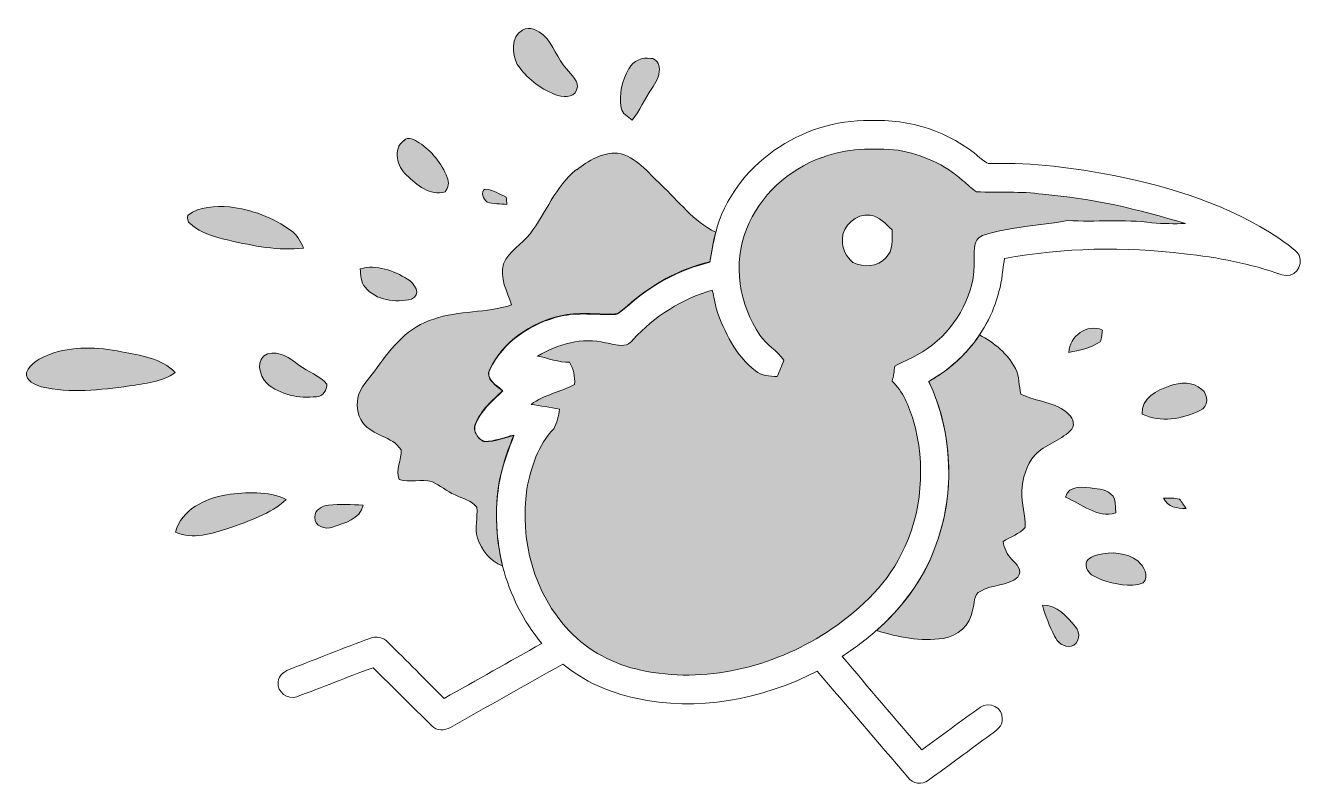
# Model space of a CAD drawing. Header units: millimetres. Extents: x 0 to 37.5, y -26.3 to -4.
import ezdxf

# ---------------------------------------------------------------- set-up
doc = ezdxf.new("R2010")
doc.units = ezdxf.units.MM
doc.header["$MEASUREMENT"] = 0
doc.layers.add('Layer 1', color=7, linetype='Continuous', lineweight=0)

# ---------------------------------------------------------------- blocks, each defined once
blk = doc.blocks.new('Block_0')
at = {"layer": 'Layer 1', "true_color": 0x4594d0, "transparency": 33554687}
h = blk.add_hatch(color=153, dxfattribs=at)
h.dxf.hatch_style = 2
edge = h.paths.add_edge_path()
edge.add_spline(control_points=[(14.548, -4.137), (14.76, -4.007), (15, -4.162), (15.169, -4.289), (15.462, -4.568), (15.56, -4.984), (15.843, -5.273), (15.97, -5.453), (16.238, -5.637), (16.135, -5.891), (16.044, -6.155), (15.705, -6.099), (15.497, -6.028), (15.059, -5.841), (14.654, -5.545), (14.396, -5.143), (14.23, -4.836), (14.209, -4.335), (14.544, -4.137), (14.544, -4.137), (14.548, -4.137), (14.548, -4.137)], knot_values=[0, 0, 0, 0, 1, 1, 1, 2, 2, 2, 3, 3, 3, 4, 4, 4, 5, 5, 5, 6, 6, 6, 7, 7, 7, 7], degree=3, periodic=0)
h = blk.add_hatch(color=153, dxfattribs=at)
h.dxf.hatch_style = 2
edge = h.paths.add_edge_path()
edge.add_spline(control_points=[(17.667, -5.27), (17.797, -5.047), (18.058, -4.917), (18.312, -4.97), (18.474, -4.963), (18.556, -5.143), (18.563, -5.28), (18.57, -5.496), (18.446, -5.682), (18.337, -5.855), (18.129, -6.155), (17.995, -6.497), (17.765, -6.783), (17.652, -6.67), (17.465, -6.6), (17.444, -6.42), (17.381, -6.028), (17.465, -5.608), (17.667, -5.266), (17.667, -5.266), (17.667, -5.27), (17.667, -5.27)], knot_values=[0, 0, 0, 0, 1, 1, 1, 2, 2, 2, 3, 3, 3, 4, 4, 4, 5, 5, 5, 6, 6, 6, 7, 7, 7, 7], degree=3, periodic=0)
h = blk.add_hatch(color=153, dxfattribs=at)
h.dxf.hatch_style = 2
edge = h.paths.add_edge_path()
edge.add_spline(control_points=[(11.066, -7.383), (11.2, -7.238), (11.387, -7.365), (11.518, -7.439), (11.881, -7.686), (12.184, -8.043), (12.34, -8.459), (12.407, -8.6), (12.368, -8.755), (12.283, -8.879), (11.839, -9.013), (11.447, -8.671), (11.147, -8.388), (10.876, -8.145), (10.731, -7.63), (11.066, -7.379), (11.066, -7.379), (11.066, -7.383), (11.066, -7.383)], knot_values=[0, 0, 0, 0, 1, 1, 1, 2, 2, 2, 3, 3, 3, 4, 4, 4, 5, 5, 5, 6, 6, 6, 6], degree=3, periodic=0)
h = blk.add_hatch(color=153, dxfattribs=at)
h.dxf.hatch_style = 2
edge = h.paths.add_edge_path()
edge.add_spline(control_points=[(16.139, -8.233), (16.481, -7.972), (16.89, -7.714), (17.338, -7.746), (17.882, -7.845), (18.224, -8.314), (18.605, -8.667), (19.127, -9.147), (19.561, -9.75), (20.214, -10.06), (20.139, -10.346), (20.097, -10.643), (20.041, -10.932), (19.141, -11.143), (18.312, -11.602), (17.624, -12.219), (17.497, -12.315), (17.381, -12.466), (17.208, -12.466), (16.693, -12.47), (16.171, -12.396), (15.663, -12.512), (14.798, -12.713), (13.976, -13.26), (13.588, -14.079), (13.444, -14.368), (13.786, -14.544), (13.966, -14.703), (13.662, -14.996), (13.32, -15.282), (13.165, -15.684), (13.084, -15.892), (13.239, -16.128), (13.44, -16.192), (13.733, -16.192), (14.008, -16.075), (14.29, -16.008), (14.146, -16.386), (13.998, -16.763), (13.913, -17.162), (13.708, -18.04), (13.761, -18.965), (13.959, -19.839), (13.599, -19.705), (13.349, -19.381), (13.229, -19.025), (13.14, -18.728), (13.243, -18.421), (13.207, -18.121), (13.045, -17.927), (12.788, -17.867), (12.569, -17.758), (12.325, -17.659), (12.128, -17.483), (11.892, -17.37), (11.578, -17.292), (11.246, -17.402), (10.932, -17.314), (10.816, -17.031), (11.013, -16.731), (10.988, -16.439), (10.724, -16.04), (10.152, -16.026), (9.867, -15.648), (9.683, -15.412), (9.666, -15.084), (9.75, -14.809), (9.867, -14.509), (10.11, -14.29), (10.286, -14.029), (10.706, -13.429), (11.214, -12.823), (11.944, -12.608), (12.685, -12.357), (13.486, -12.435), (14.227, -12.195), (14.103, -11.807), (13.864, -11.405), (13.994, -10.985), (14.139, -10.607), (14.537, -10.424), (14.77, -10.11), (15.239, -9.496), (15.508, -8.72), (16.132, -8.226), (16.132, -8.226), (16.139, -8.233), (16.139, -8.233)], knot_values=[0, 0, 0, 0, 1, 1, 1, 2, 2, 2, 3, 3, 3, 4, 4, 4, 5, 5, 5, 6, 6, 6, 7, 7, 7, 8, 8, 8, 9, 9, 9, 10, 10, 10, 11, 11, 11, 12, 12, 12, 13, 13, 13, 14, 14, 14, 15, 15, 15, 16, 16, 16, 17, 17, 17, 18, 18, 18, 19, 19, 19, 20, 20, 20, 21, 21, 21, 22, 22, 22, 23, 23, 23, 24, 24, 24, 25, 25, 25, 26, 26, 26, 27, 27, 27, 28, 28, 28, 29, 29, 29, 29], degree=3, periodic=0)
at = {"layer": 'Layer 1', "true_color": 0xe11174, "transparency": 33554687}
h = blk.add_hatch(color=232, dxfattribs=at)
h.dxf.hatch_style = 2
edge = h.paths.add_edge_path()
edge.add_spline(control_points=[(25.202, -10.811), (24.963, -11.093), (24.553, -11.1), (24.236, -10.952), (24.052, -10.779), (23.908, -10.539), (23.932, -10.275), (23.932, -10.275), (23.929, -10.271), (23.929, -10.271), (23.929, -9.858), (24.335, -9.516), (24.74, -9.565), (25.012, -9.601), (25.199, -9.816), (25.386, -9.992), (25.382, -10.271), (25.435, -10.603), (25.202, -10.811)], knot_values=[0, 0, 0, 0, 1, 1, 1, 2, 2, 2, 3, 3, 3, 4, 4, 4, 5, 5, 5, 6, 6, 6, 6], degree=3, periodic=0)
edge = h.paths.add_edge_path()
edge.add_spline(control_points=[(29.806, -8.952), (29.164, -8.849), (28.508, -8.92), (27.862, -8.877), (27.711, -8.789), (27.591, -8.659), (27.457, -8.549), (26.935, -8.073), (26.261, -7.784), (25.569, -7.66), (24.818, -7.6), (24.038, -7.593), (23.326, -7.879), (23.326, -7.879), (23.326, -7.872), (23.326, -7.872), (22.341, -8.228), (21.502, -8.99), (21.117, -9.971), (20.712, -10.987), (20.899, -12.187), (21.512, -13.079), (21.703, -13.365), (22.02, -13.531), (22.214, -13.816), (22.151, -13.975), (22.084, -14.134), (22.02, -14.293), (21.798, -14.279), (21.558, -14.271), (21.378, -14.123), (20.796, -13.679), (20.472, -12.994), (20.235, -12.321), (20.197, -12.134), (20.158, -11.95), (20.115, -11.763), (19.23, -12.014), (18.415, -12.525), (17.798, -13.21), (17.741, -13.277), (17.674, -13.326), (17.597, -13.361), (17.388, -13.411), (17.187, -13.344), (16.986, -13.301), (16.305, -13.136), (15.579, -13.337), (14.993, -13.693), (15.304, -13.749), (15.617, -13.89), (15.931, -13.869), (16.041, -14.07), (16.094, -14.293), (16.076, -14.522), (15.667, -14.751), (15.184, -14.822), (14.799, -15.108), (15.078, -15.15), (15.356, -15.196), (15.635, -15.249), (15.61, -15.45), (15.554, -15.644), (15.466, -15.827), (15.004, -16.293), (14.796, -16.963), (14.676, -17.598), (14.46, -19.069), (14.884, -20.66), (15.921, -21.747), (16.478, -22.339), (17.226, -22.735), (18.023, -22.897), (19.89, -23.31), (21.872, -22.816), (23.463, -21.793), (24.349, -21.204), (25.181, -20.466), (25.658, -19.496), (26.278, -18.297), (26.381, -16.857), (26.007, -15.566), (25.876, -15.153), (25.71, -14.73), (25.386, -14.427), (25.432, -14.282), (25.442, -14.134), (25.471, -13.986), (25.633, -13.901), (25.799, -13.823), (25.964, -13.742), (26.832, -13.337), (27.492, -12.518), (27.728, -11.59), (27.824, -11.241), (27.774, -10.874), (27.802, -10.514), (27.817, -10.366), (27.887, -10.211), (28.039, -10.162), (28.843, -9.89), (29.704, -9.883), (30.533, -9.721), (31.358, -9.77), (32.187, -9.671), (33.009, -9.788), (33.337, -9.816), (33.662, -9.816), (33.99, -9.809), (32.625, -9.393), (31.228, -9.061), (29.806, -8.952)], knot_values=[0, 0, 0, 0, 1, 1, 1, 2, 2, 2, 3, 3, 3, 4, 4, 4, 5, 5, 5, 6, 6, 6, 7, 7, 7, 8, 8, 8, 9, 9, 9, 10, 10, 10, 11, 11, 11, 12, 12, 12, 13, 13, 13, 14, 14, 14, 15, 15, 15, 16, 16, 16, 17, 17, 17, 18, 18, 18, 19, 19, 19, 20, 20, 20, 21, 21, 21, 22, 22, 22, 23, 23, 23, 24, 24, 24, 25, 25, 25, 26, 26, 26, 27, 27, 27, 28, 28, 28, 29, 29, 29, 30, 30, 30, 31, 31, 31, 32, 32, 32, 33, 33, 33, 34, 34, 34, 35, 35, 35, 36, 36, 36, 37, 37, 37, 37], degree=3, periodic=0)
at = {"layer": 'Layer 1', "true_color": 0x4594d0, "transparency": 33554687}
h = blk.add_hatch(color=153, dxfattribs=at)
h.dxf.hatch_style = 2
edge = h.paths.add_edge_path()
edge.add_spline(control_points=[(13.458, -8.798), (13.68, -8.815), (13.871, -8.946), (14.072, -9.037), (14.075, -9.09), (14.086, -9.196), (14.089, -9.246), (13.895, -9.231), (13.698, -9.238), (13.511, -9.182), (13.398, -9.101), (13.296, -8.879), (13.458, -8.798)], knot_values=[0, 0, 0, 0, 1, 1, 1, 2, 2, 2, 3, 3, 3, 4, 4, 4, 4], degree=3, periodic=0)
h = blk.add_hatch(color=153, dxfattribs=at)
h.dxf.hatch_style = 2
edge = h.paths.add_edge_path()
edge.add_spline(control_points=[(4.741, -9.563), (5.083, -9.302), (5.542, -9.298), (5.951, -9.32), (6.603, -9.39), (7.242, -9.634), (7.771, -10.025), (7.944, -10.145), (8.039, -10.339), (8.127, -10.526), (7.39, -10.618), (6.656, -10.463), (5.94, -10.3), (5.545, -10.202), (5.122, -10.103), (4.808, -9.821), (4.709, -9.764), (4.72, -9.655), (4.737, -9.56), (4.737, -9.56), (4.741, -9.563), (4.741, -9.563)], knot_values=[0, 0, 0, 0, 1, 1, 1, 2, 2, 2, 3, 3, 3, 4, 4, 4, 5, 5, 5, 6, 6, 6, 7, 7, 7, 7], degree=3, periodic=0)
h = blk.add_hatch(color=153, dxfattribs=at)
h.dxf.hatch_style = 2
edge = h.paths.add_edge_path()
edge.add_spline(control_points=[(9.789, -11.133), (10.269, -11.002), (10.766, -11.193), (11.179, -11.436), (11.38, -11.553), (11.599, -11.895), (11.295, -12.029), (10.826, -12.131), (10.255, -12.071), (9.934, -11.676), (9.796, -11.528), (9.807, -11.316), (9.789, -11.133)], knot_values=[0, 0, 0, 0, 1, 1, 1, 2, 2, 2, 3, 3, 3, 4, 4, 4, 4], degree=3, periodic=0)
at = {"layer": 'Layer 1', "true_color": 0xf4ea1b, "transparency": 33554687}
h = blk.add_hatch(color=2, dxfattribs=at)
h.dxf.hatch_style = 2
edge = h.paths.add_edge_path()
edge.add_spline(control_points=[(30.568, -13.585), (30.582, -13.108), (31.107, -12.735), (31.559, -12.929), (31.534, -13.041), (31.548, -13.168), (31.485, -13.274), (31.213, -13.458), (30.885, -13.528), (30.568, -13.585)], knot_values=[0, 0, 0, 0, 1, 1, 1, 2, 2, 2, 3, 3, 3, 3], degree=3, periodic=0)
h = blk.add_hatch(color=2, dxfattribs=at)
h.dxf.hatch_style = 2
edge = h.paths.add_edge_path()
edge.add_spline(control_points=[(27.946, -13.073), (28.38, -13.299), (28.783, -13.62), (29.005, -14.061), (29.125, -14.294), (29.1, -14.562), (29.164, -14.805), (29.619, -15.038), (30.197, -15.024), (30.571, -15.409), (30.709, -15.518), (30.769, -15.765), (30.613, -15.885), (30.307, -16.178), (29.869, -16.291), (29.573, -16.594), (29.322, -16.887), (29.209, -17.282), (29.195, -17.663), (29.178, -18.019), (29.308, -18.361), (29.294, -18.718), (29.118, -18.908), (28.86, -18.993), (28.641, -19.127), (28.684, -19.321), (28.751, -19.515), (28.902, -19.652), (29.029, -19.787), (29.234, -19.981), (29.072, -20.168), (28.775, -20.443), (28.32, -20.376), (27.985, -20.58), (27.763, -20.676), (27.809, -20.954), (27.749, -21.145), (27.675, -21.568), (27.315, -21.91), (26.888, -21.97), (26.228, -22.062), (25.555, -21.935), (24.927, -21.734), (25.678, -21.074), (26.295, -20.256), (26.645, -19.314), (27.244, -17.751), (27.174, -15.955), (26.468, -14.438), (27.054, -14.096), (27.573, -13.641), (27.95, -13.073), (27.95, -13.073), (27.946, -13.073), (27.946, -13.073)], knot_values=[0, 0, 0, 0, 1, 1, 1, 2, 2, 2, 3, 3, 3, 4, 4, 4, 5, 5, 5, 6, 6, 6, 7, 7, 7, 8, 8, 8, 9, 9, 9, 10, 10, 10, 11, 11, 11, 12, 12, 12, 13, 13, 13, 14, 14, 14, 15, 15, 15, 16, 16, 16, 17, 17, 17, 18, 18, 18, 18], degree=3, periodic=0)
at = {"layer": 'Layer 1', "true_color": 0x4594d0, "transparency": 33554687}
h = blk.add_hatch(color=153, dxfattribs=at)
h.dxf.hatch_style = 2
edge = h.paths.add_edge_path()
edge.add_spline(control_points=[(0.677, -13.645), (1.351, -13.391), (2.095, -13.429), (2.79, -13.567), (3.34, -13.676), (3.958, -13.751), (4.367, -14.177), (3.972, -14.453), (3.481, -14.495), (3.019, -14.569), (2.165, -14.685), (1.287, -14.795), (0.437, -14.59), (0.243, -14.537), (-0.025, -14.421), (-0.001, -14.177), (0.119, -13.899), (0.405, -13.747), (0.677, -13.645)], knot_values=[0, 0, 0, 0, 1, 1, 1, 2, 2, 2, 3, 3, 3, 4, 4, 4, 5, 5, 5, 6, 6, 6, 6], degree=3, periodic=0)
h = blk.add_hatch(color=153, dxfattribs=at)
h.dxf.hatch_style = 2
edge = h.paths.add_edge_path()
edge.add_spline(control_points=[(7.066, -13.624), (7.418, -13.535), (7.729, -13.751), (7.993, -13.959), (8.251, -14.17), (8.597, -14.255), (8.815, -14.513), (8.815, -14.689), (8.699, -14.879), (8.505, -14.883), (7.997, -14.943), (7.439, -14.834), (7.048, -14.491), (6.822, -14.276), (6.713, -13.765), (7.066, -13.627), (7.066, -13.627), (7.066, -13.624), (7.066, -13.624)], knot_values=[0, 0, 0, 0, 1, 1, 1, 2, 2, 2, 3, 3, 3, 4, 4, 4, 5, 5, 5, 6, 6, 6, 6], degree=3, periodic=0)
at = {"layer": 'Layer 1', "true_color": 0xf4ea1b, "transparency": 33554687}
h = blk.add_hatch(color=2, dxfattribs=at)
h.dxf.hatch_style = 2
edge = h.paths.add_edge_path()
edge.add_spline(control_points=[(33.534, -14.569), (33.838, -14.453), (34.215, -14.431), (34.469, -14.668), (34.67, -14.819), (34.67, -15.19), (34.416, -15.292), (33.901, -15.536), (33.256, -15.659), (32.723, -15.394), (32.684, -14.918), (33.157, -14.699), (33.534, -14.569)], knot_values=[0, 0, 0, 0, 1, 1, 1, 2, 2, 2, 3, 3, 3, 4, 4, 4, 4], degree=3, periodic=0)
h = blk.add_hatch(color=2, dxfattribs=at)
h.dxf.hatch_style = 2
edge = h.paths.add_edge_path()
edge.add_spline(control_points=[(30.469, -17.832), (30.578, -17.448), (31.009, -17.539), (31.312, -17.571), (31.538, -17.589), (31.809, -17.649), (31.912, -17.882), (31.94, -18.016), (31.94, -18.153), (31.947, -18.291), (31.397, -18.45), (30.949, -18.019), (30.469, -17.832)], knot_values=[0, 0, 0, 0, 1, 1, 1, 2, 2, 2, 3, 3, 3, 4, 4, 4, 4], degree=3, periodic=0)
at = {"layer": 'Layer 1', "true_color": 0x4594d0, "transparency": 33554687}
h = blk.add_hatch(color=153, dxfattribs=at)
h.dxf.hatch_style = 2
edge = h.paths.add_edge_path()
edge.add_spline(control_points=[(4.374, -18.852), (4.547, -18.181), (5.252, -17.867), (5.873, -17.758), (6.452, -17.688), (7.08, -17.628), (7.619, -17.899), (7.15, -18.333), (6.526, -18.52), (5.94, -18.739), (5.439, -18.898), (4.882, -19.085), (4.37, -18.852), (4.37, -18.852), (4.374, -18.852), (4.374, -18.852)], knot_values=[0, 0, 0, 0, 1, 1, 1, 2, 2, 2, 3, 3, 3, 4, 4, 4, 5, 5, 5, 5], degree=3, periodic=0)
at = {"layer": 'Layer 1', "true_color": 0xf4ea1b, "transparency": 33554687}
h = blk.add_hatch(color=2, dxfattribs=at)
h.dxf.hatch_style = 2
edge = h.paths.add_edge_path()
edge.add_spline(control_points=[(33.351, -17.853), (33.506, -17.857), (33.669, -17.839), (33.817, -17.889), (33.887, -17.973), (33.944, -18.065), (34.007, -18.16), (33.743, -18.164), (33.471, -18.118), (33.351, -17.853)], knot_values=[0, 0, 0, 0, 1, 1, 1, 2, 2, 2, 3, 3, 3, 3], degree=3, periodic=0)
at = {"layer": 'Layer 1', "true_color": 0x4594d0, "transparency": 33554687}
h = blk.add_hatch(color=153, dxfattribs=at)
h.dxf.hatch_style = 2
edge = h.paths.add_edge_path()
edge.add_spline(control_points=[(8.459, -18.414), (8.441, -18.199), (8.678, -18.086), (8.858, -18.061), (9.196, -18.037), (9.539, -18.04), (9.877, -18.061), (9.785, -18.481), (9.33, -18.584), (8.978, -18.704), (8.769, -18.792), (8.438, -18.679), (8.455, -18.418), (8.455, -18.418), (8.459, -18.414), (8.459, -18.414)], knot_values=[0, 0, 0, 0, 1, 1, 1, 2, 2, 2, 3, 3, 3, 4, 4, 4, 5, 5, 5, 5], degree=3, periodic=0)
at = {"layer": 'Layer 1', "true_color": 0xf4ea1b, "transparency": 33554687}
h = blk.add_hatch(color=2, dxfattribs=at)
h.dxf.hatch_style = 2
edge = h.paths.add_edge_path()
edge.add_spline(control_points=[(31.418, -19.518), (31.809, -19.416), (32.264, -19.448), (32.593, -19.698), (32.765, -19.85), (32.945, -20.136), (32.748, -20.34), (32.356, -20.485), (31.922, -20.376), (31.541, -20.252), (31.351, -20.175), (31.083, -20.065), (31.076, -19.825), (31.051, -19.635), (31.27, -19.564), (31.414, -19.518), (31.414, -19.518), (31.418, -19.518), (31.418, -19.518)], knot_values=[0, 0, 0, 0, 1, 1, 1, 2, 2, 2, 3, 3, 3, 4, 4, 4, 5, 5, 5, 6, 6, 6, 6], degree=3, periodic=0)
h = blk.add_hatch(color=2, dxfattribs=at)
h.dxf.hatch_style = 2
edge = h.paths.add_edge_path()
edge.add_spline(control_points=[(29.799, -20.99), (30.229, -20.972), (30.508, -21.339), (30.765, -21.625), (30.92, -21.787), (30.889, -22.147), (30.635, -22.192), (30.423, -22.245), (30.236, -22.076), (30.151, -21.9), (30.007, -21.607), (29.876, -21.307), (29.799, -20.99)], knot_values=[0, 0, 0, 0, 1, 1, 1, 2, 2, 2, 3, 3, 3, 4, 4, 4, 4], degree=3, periodic=0)
at = {"layer": 'Layer 1'}
for points, knots in [([(14.548, -4.137), (14.76, -4.007), (15, -4.162), (15.169, -4.289), (15.462, -4.568), (15.56, -4.984), (15.843, -5.273), (15.97, -5.453), (16.238, -5.637), (16.135, -5.891), (16.044, -6.155), (15.705, -6.099), (15.497, -6.028), (15.059, -5.841), (14.654, -5.545), (14.396, -5.143), (14.23, -4.836), (14.209, -4.335), (14.544, -4.137), (14.544, -4.137), (14.548, -4.137), (14.548, -4.137)], [0, 0, 0, 0, 1, 1, 1, 2, 2, 2, 3, 3, 3, 4, 4, 4, 5, 5, 5, 6, 6, 6, 7, 7, 7, 7]), ([(17.667, -5.27), (17.797, -5.047), (18.058, -4.917), (18.312, -4.97), (18.474, -4.963), (18.556, -5.143), (18.563, -5.28), (18.57, -5.496), (18.446, -5.682), (18.337, -5.855), (18.129, -6.155), (17.995, -6.497), (17.765, -6.783), (17.652, -6.67), (17.465, -6.6), (17.444, -6.42), (17.381, -6.028), (17.465, -5.608), (17.667, -5.266), (17.667, -5.266), (17.667, -5.27), (17.667, -5.27)], [0, 0, 0, 0, 1, 1, 1, 2, 2, 2, 3, 3, 3, 4, 4, 4, 5, 5, 5, 6, 6, 6, 7, 7, 7, 7]), ([(37.327, -10.737), (37.165, -10.528), (36.939, -10.391), (36.731, -10.239), (35.281, -9.269), (33.588, -8.747), (31.895, -8.401), (30.716, -8.175), (29.524, -8.017), (28.321, -8.052), (28.173, -8.073), (28.067, -7.96), (27.958, -7.879), (27.079, -7.114), (25.897, -6.729), (24.74, -6.793), (22.744, -6.743), (20.733, -8.098), (20.214, -10.059), (20.214, -10.059), (20.218, -10.073), (20.218, -10.073), (20.144, -10.359), (20.098, -10.655), (20.045, -10.945), (19.145, -11.156), (18.313, -11.615), (17.628, -12.232), (17.498, -12.324), (17.385, -12.479), (17.212, -12.479), (16.697, -12.483), (16.175, -12.409), (15.667, -12.525), (14.803, -12.726), (13.977, -13.273), (13.593, -14.092), (13.568, -14.141), (13.557, -14.187), (13.557, -14.229), (13.557, -14.25), (13.561, -14.271), (13.568, -14.296), (13.61, -14.469), (13.825, -14.592), (13.959, -14.709), (13.963, -14.709), (13.966, -14.712), (13.97, -14.716), (13.67, -15.009), (13.324, -15.291), (13.169, -15.697), (13.159, -15.718), (13.155, -15.735), (13.152, -15.753), (13.145, -15.792), (13.145, -15.827), (13.152, -15.862), (13.173, -16.018), (13.296, -16.155), (13.444, -16.205), (13.734, -16.201), (14.005, -16.092), (14.284, -16.025), (14.287, -16.021), (14.291, -16.021), (14.295, -16.021), (14.153, -16.399), (14.002, -16.78), (13.917, -17.175), (13.769, -17.806), (13.755, -18.462), (13.832, -19.108), (13.864, -19.355), (13.906, -19.598), (13.959, -19.838), (13.959, -19.842), (13.963, -19.849), (13.963, -19.852), (14.185, -20.678), (14.566, -21.461), (15.113, -22.117), (14.157, -22.65), (13.208, -23.193), (12.252, -23.726), (11.698, -23.179), (11.155, -22.625), (10.601, -22.082), (10.467, -21.93), (10.252, -21.884), (10.068, -21.966), (9.303, -22.251), (8.544, -22.558), (7.779, -22.847), (7.599, -22.915), (7.384, -23.034), (7.384, -23.253), (7.341, -23.532), (7.669, -23.782), (7.927, -23.677), (8.678, -23.408), (9.412, -23.094), (10.167, -22.826), (10.735, -23.401), (11.321, -23.959), (11.892, -24.534), (12.026, -24.685), (12.27, -24.675), (12.432, -24.576), (13.533, -23.962), (14.63, -23.334), (15.734, -22.72), (16.348, -23.225), (17.089, -23.56), (17.868, -23.719), (19.667, -24.128), (21.565, -23.758), (23.192, -22.929), (24.084, -23.959), (24.959, -25.003), (25.852, -26.033), (25.986, -26.227), (26.268, -26.276), (26.455, -26.121), (27.069, -25.687), (27.665, -25.225), (28.279, -24.788), (28.43, -24.668), (28.646, -24.544), (28.617, -24.319), (28.646, -23.998), (28.229, -23.804), (27.979, -23.983), (27.393, -24.386), (26.836, -24.827), (26.257, -25.236), (25.481, -24.322), (24.698, -23.412), (23.922, -22.495), (24.271, -22.265), (24.61, -22.018), (24.924, -21.74), (24.927, -21.736), (24.927, -21.736), (24.931, -21.733), (25.023, -21.652), (25.111, -21.567), (25.195, -21.486), (25.199, -21.482), (25.199, -21.479), (25.202, -21.479), (25.83, -20.865), (26.338, -20.138), (26.645, -19.313), (26.779, -18.96), (26.882, -18.597), (26.945, -18.226), (26.952, -18.205), (26.956, -18.187), (26.956, -18.166), (27.097, -17.365), (27.076, -16.536), (26.903, -15.739), (26.882, -15.626), (26.853, -15.513), (26.822, -15.4), (26.726, -15.072), (26.61, -14.751), (26.465, -14.444), (26.465, -14.444), (26.469, -14.444), (26.469, -14.441), (26.836, -14.226), (27.178, -13.968), (27.471, -13.665), (27.527, -13.605), (27.584, -13.545), (27.64, -13.485), (27.749, -13.354), (27.852, -13.22), (27.951, -13.076), (27.951, -13.076), (27.951, -13.072), (27.951, -13.072), (28.335, -12.511), (28.564, -11.851), (28.635, -11.178), (28.649, -11.061), (28.667, -10.948), (28.684, -10.835), (30.424, -10.518), (32.205, -10.476), (33.958, -10.694), (34.932, -10.797), (35.899, -10.984), (36.819, -11.312), (37.176, -11.432), (37.451, -11.065), (37.327, -10.737)], [0, 0, 0, 0, 1, 1, 1, 2, 2, 2, 3, 3, 3, 4, 4, 4, 5, 5, 5, 6, 6, 6, 7, 7, 7, 8, 8, 8, 9, 9, 9, 10, 10, 10, 11, 11, 11, 12, 12, 12, 13, 13, 13, 14, 14, 14, 15, 15, 15, 16, 16, 16, 17, 17, 17, 18, 18, 18, 19, 19, 19, 20, 20, 20, 21, 21, 21, 22, 22, 22, 23, 23, 23, 24, 24, 24, 25, 25, 25, 26, 26, 26, 27, 27, 27, 28, 28, 28, 29, 29, 29, 30, 30, 30, 31, 31, 31, 32, 32, 32, 33, 33, 33, 34, 34, 34, 35, 35, 35, 36, 36, 36, 37, 37, 37, 38, 38, 38, 39, 39, 39, 40, 40, 40, 41, 41, 41, 42, 42, 42, 43, 43, 43, 44, 44, 44, 45, 45, 45, 46, 46, 46, 47, 47, 47, 48, 48, 48, 49, 49, 49, 50, 50, 50, 51, 51, 51, 52, 52, 52, 53, 53, 53, 54, 54, 54, 55, 55, 55, 56, 56, 56, 57, 57, 57, 58, 58, 58, 59, 59, 59, 60, 60, 60, 61, 61, 61, 62, 62, 62, 63, 63, 63, 64, 64, 64, 65, 65, 65, 66, 66, 66, 66]), ([(11.066, -7.383), (11.2, -7.238), (11.387, -7.365), (11.518, -7.439), (11.881, -7.686), (12.184, -8.043), (12.34, -8.459), (12.407, -8.6), (12.368, -8.755), (12.283, -8.879), (11.839, -9.013), (11.447, -8.671), (11.147, -8.388), (10.876, -8.145), (10.731, -7.63), (11.066, -7.379), (11.066, -7.379), (11.066, -7.383), (11.066, -7.383)], [0, 0, 0, 0, 1, 1, 1, 2, 2, 2, 3, 3, 3, 4, 4, 4, 5, 5, 5, 6, 6, 6, 6]), ([(16.139, -8.233), (16.481, -7.972), (16.89, -7.714), (17.338, -7.746), (17.882, -7.845), (18.224, -8.314), (18.605, -8.667), (19.127, -9.147), (19.561, -9.75), (20.214, -10.06), (20.139, -10.346), (20.097, -10.643), (20.041, -10.932), (19.141, -11.143), (18.312, -11.602), (17.624, -12.219), (17.497, -12.315), (17.381, -12.466), (17.208, -12.466), (16.693, -12.47), (16.171, -12.396), (15.663, -12.512), (14.798, -12.713), (13.976, -13.26), (13.588, -14.079), (13.444, -14.368), (13.786, -14.544), (13.966, -14.703), (13.662, -14.996), (13.32, -15.282), (13.165, -15.684), (13.084, -15.892), (13.239, -16.128), (13.44, -16.192), (13.733, -16.192), (14.008, -16.075), (14.29, -16.008), (14.146, -16.386), (13.998, -16.763), (13.913, -17.162), (13.708, -18.04), (13.761, -18.965), (13.959, -19.839), (13.599, -19.705), (13.349, -19.381), (13.229, -19.025), (13.14, -18.728), (13.243, -18.421), (13.207, -18.121), (13.045, -17.927), (12.788, -17.867), (12.569, -17.758), (12.325, -17.659), (12.128, -17.483), (11.892, -17.37), (11.578, -17.292), (11.246, -17.402), (10.932, -17.314), (10.816, -17.031), (11.013, -16.731), (10.988, -16.439), (10.724, -16.04), (10.152, -16.026), (9.867, -15.648), (9.683, -15.412), (9.666, -15.084), (9.75, -14.809), (9.867, -14.509), (10.11, -14.29), (10.286, -14.029), (10.706, -13.429), (11.214, -12.823), (11.944, -12.608), (12.685, -12.357), (13.486, -12.435), (14.227, -12.195), (14.103, -11.807), (13.864, -11.405), (13.994, -10.985), (14.139, -10.607), (14.537, -10.424), (14.77, -10.11), (15.239, -9.496), (15.508, -8.72), (16.132, -8.226), (16.132, -8.226), (16.139, -8.233), (16.139, -8.233)], [0, 0, 0, 0, 1, 1, 1, 2, 2, 2, 3, 3, 3, 4, 4, 4, 5, 5, 5, 6, 6, 6, 7, 7, 7, 8, 8, 8, 9, 9, 9, 10, 10, 10, 11, 11, 11, 12, 12, 12, 13, 13, 13, 14, 14, 14, 15, 15, 15, 16, 16, 16, 17, 17, 17, 18, 18, 18, 19, 19, 19, 20, 20, 20, 21, 21, 21, 22, 22, 22, 23, 23, 23, 24, 24, 24, 25, 25, 25, 26, 26, 26, 27, 27, 27, 28, 28, 28, 29, 29, 29, 29]), ([(33.009, -9.788), (32.187, -9.671), (31.358, -9.77), (30.533, -9.721), (29.704, -9.883), (28.843, -9.89), (28.039, -10.162), (27.887, -10.211), (27.817, -10.366), (27.802, -10.514), (27.774, -10.874), (27.824, -11.241), (27.728, -11.59), (27.492, -12.518), (26.832, -13.337), (25.964, -13.742), (25.799, -13.823), (25.633, -13.901), (25.471, -13.986), (25.442, -14.134), (25.432, -14.282), (25.386, -14.427), (25.71, -14.73), (25.876, -15.153), (26.007, -15.566), (26.381, -16.857), (26.278, -18.297), (25.658, -19.496), (25.181, -20.466), (24.349, -21.204), (23.463, -21.793), (21.872, -22.816), (19.89, -23.31), (18.023, -22.897), (17.226, -22.735), (16.478, -22.339), (15.921, -21.747), (14.884, -20.66), (14.46, -19.069), (14.676, -17.598), (14.796, -16.963), (15.004, -16.293), (15.466, -15.827), (15.554, -15.644), (15.61, -15.45), (15.635, -15.249), (15.356, -15.196), (15.078, -15.15), (14.799, -15.108), (15.184, -14.822), (15.667, -14.751), (16.076, -14.522), (16.094, -14.293), (16.041, -14.07), (15.931, -13.869), (15.617, -13.89), (15.304, -13.749), (14.993, -13.693), (15.579, -13.337), (16.305, -13.136), (16.986, -13.301), (17.187, -13.344), (17.388, -13.411), (17.597, -13.361), (17.674, -13.326), (17.741, -13.277), (17.798, -13.21), (18.415, -12.525), (19.23, -12.014), (20.115, -11.763), (20.158, -11.95), (20.197, -12.134), (20.235, -12.321), (20.472, -12.994), (20.796, -13.679), (21.378, -14.123), (21.558, -14.271), (21.798, -14.279), (22.02, -14.293), (22.084, -14.134), (22.151, -13.975), (22.214, -13.816), (22.02, -13.531), (21.703, -13.365), (21.512, -13.079), (20.899, -12.187), (20.712, -10.987), (21.117, -9.971), (21.502, -8.99), (22.341, -8.228), (23.326, -7.872), (23.326, -7.872), (23.326, -7.879), (23.326, -7.879), (24.038, -7.593), (24.818, -7.6), (25.569, -7.66), (26.261, -7.784), (26.935, -8.073), (27.457, -8.549), (27.591, -8.659), (27.711, -8.789), (27.862, -8.877), (28.508, -8.92), (29.164, -8.849), (29.806, -8.952), (31.228, -9.061), (32.625, -9.393), (33.99, -9.809), (33.662, -9.816), (33.337, -9.816), (33.009, -9.788)], [0, 0, 0, 0, 1, 1, 1, 2, 2, 2, 3, 3, 3, 4, 4, 4, 5, 5, 5, 6, 6, 6, 7, 7, 7, 8, 8, 8, 9, 9, 9, 10, 10, 10, 11, 11, 11, 12, 12, 12, 13, 13, 13, 14, 14, 14, 15, 15, 15, 16, 16, 16, 17, 17, 17, 18, 18, 18, 19, 19, 19, 20, 20, 20, 21, 21, 21, 22, 22, 22, 23, 23, 23, 24, 24, 24, 25, 25, 25, 26, 26, 26, 27, 27, 27, 28, 28, 28, 29, 29, 29, 30, 30, 30, 31, 31, 31, 32, 32, 32, 33, 33, 33, 34, 34, 34, 35, 35, 35, 36, 36, 36, 37, 37, 37, 37]), ([(29.806, -8.952), (29.164, -8.849), (28.508, -8.92), (27.862, -8.877), (27.711, -8.789), (27.591, -8.659), (27.457, -8.549), (26.935, -8.073), (26.261, -7.784), (25.569, -7.66), (24.818, -7.6), (24.038, -7.593), (23.326, -7.879), (23.326, -7.879), (23.326, -7.872), (23.326, -7.872), (22.341, -8.228), (21.502, -8.99), (21.117, -9.971), (20.712, -10.987), (20.899, -12.187), (21.512, -13.079), (21.703, -13.365), (22.02, -13.531), (22.214, -13.816), (22.151, -13.975), (22.084, -14.134), (22.02, -14.293), (21.798, -14.279), (21.558, -14.271), (21.378, -14.123), (20.796, -13.679), (20.472, -12.994), (20.235, -12.321), (20.197, -12.134), (20.158, -11.95), (20.115, -11.763), (19.23, -12.014), (18.415, -12.525), (17.798, -13.21), (17.741, -13.277), (17.674, -13.326), (17.597, -13.361), (17.388, -13.411), (17.187, -13.344), (16.986, -13.301), (16.305, -13.136), (15.579, -13.337), (14.993, -13.693), (15.304, -13.749), (15.617, -13.89), (15.931, -13.869), (16.041, -14.07), (16.094, -14.293), (16.076, -14.522), (15.667, -14.751), (15.184, -14.822), (14.799, -15.108), (15.078, -15.15), (15.356, -15.196), (15.635, -15.249), (15.61, -15.45), (15.554, -15.644), (15.466, -15.827), (15.004, -16.293), (14.796, -16.963), (14.676, -17.598), (14.46, -19.069), (14.884, -20.66), (15.921, -21.747), (16.478, -22.339), (17.226, -22.735), (18.023, -22.897), (19.89, -23.31), (21.872, -22.816), (23.463, -21.793), (24.349, -21.204), (25.181, -20.466), (25.658, -19.496), (26.278, -18.297), (26.381, -16.857), (26.007, -15.566), (25.876, -15.153), (25.71, -14.73), (25.386, -14.427), (25.432, -14.282), (25.442, -14.134), (25.471, -13.986), (25.633, -13.901), (25.799, -13.823), (25.964, -13.742), (26.832, -13.337), (27.492, -12.518), (27.728, -11.59), (27.824, -11.241), (27.774, -10.874), (27.802, -10.514), (27.817, -10.366), (27.887, -10.211), (28.039, -10.162), (28.843, -9.89), (29.704, -9.883), (30.533, -9.721), (31.358, -9.77), (32.187, -9.671), (33.009, -9.788), (33.337, -9.816), (33.662, -9.816), (33.99, -9.809), (32.625, -9.393), (31.228, -9.061), (29.806, -8.952)], [0, 0, 0, 0, 1, 1, 1, 2, 2, 2, 3, 3, 3, 4, 4, 4, 5, 5, 5, 6, 6, 6, 7, 7, 7, 8, 8, 8, 9, 9, 9, 10, 10, 10, 11, 11, 11, 12, 12, 12, 13, 13, 13, 14, 14, 14, 15, 15, 15, 16, 16, 16, 17, 17, 17, 18, 18, 18, 19, 19, 19, 20, 20, 20, 21, 21, 21, 22, 22, 22, 23, 23, 23, 24, 24, 24, 25, 25, 25, 26, 26, 26, 27, 27, 27, 28, 28, 28, 29, 29, 29, 30, 30, 30, 31, 31, 31, 32, 32, 32, 33, 33, 33, 34, 34, 34, 35, 35, 35, 36, 36, 36, 37, 37, 37, 37]), ([(13.458, -8.798), (13.68, -8.815), (13.871, -8.946), (14.072, -9.037), (14.075, -9.09), (14.086, -9.196), (14.089, -9.246), (13.895, -9.231), (13.698, -9.238), (13.511, -9.182), (13.398, -9.101), (13.296, -8.879), (13.458, -8.798)], [0, 0, 0, 0, 1, 1, 1, 2, 2, 2, 3, 3, 3, 4, 4, 4, 4]), ([(4.741, -9.563), (5.083, -9.302), (5.542, -9.298), (5.951, -9.32), (6.603, -9.39), (7.242, -9.634), (7.771, -10.025), (7.944, -10.145), (8.039, -10.339), (8.127, -10.526), (7.39, -10.618), (6.656, -10.463), (5.94, -10.3), (5.545, -10.202), (5.122, -10.103), (4.808, -9.821), (4.709, -9.764), (4.72, -9.655), (4.737, -9.56), (4.737, -9.56), (4.741, -9.563), (4.741, -9.563)], [0, 0, 0, 0, 1, 1, 1, 2, 2, 2, 3, 3, 3, 4, 4, 4, 5, 5, 5, 6, 6, 6, 7, 7, 7, 7]), ([(25.202, -10.811), (24.963, -11.093), (24.553, -11.1), (24.236, -10.952), (24.052, -10.779), (23.908, -10.539), (23.932, -10.275), (23.932, -10.275), (23.929, -10.271), (23.929, -10.271), (23.929, -9.858), (24.335, -9.516), (24.74, -9.565), (25.012, -9.601), (25.199, -9.816), (25.386, -9.992), (25.382, -10.271), (25.435, -10.603), (25.202, -10.811)], [0, 0, 0, 0, 1, 1, 1, 2, 2, 2, 3, 3, 3, 4, 4, 4, 5, 5, 5, 6, 6, 6, 6]), ([(25.202, -10.811), (24.963, -11.093), (24.553, -11.1), (24.236, -10.952), (24.052, -10.779), (23.908, -10.539), (23.932, -10.275), (23.932, -10.275), (23.929, -10.271), (23.929, -10.271), (23.929, -9.858), (24.335, -9.516), (24.74, -9.565), (25.012, -9.601), (25.199, -9.816), (25.386, -9.992), (25.382, -10.271), (25.435, -10.603), (25.202, -10.811)], [0, 0, 0, 0, 1, 1, 1, 2, 2, 2, 3, 3, 3, 4, 4, 4, 5, 5, 5, 6, 6, 6, 6]), ([(9.789, -11.133), (10.269, -11.002), (10.766, -11.193), (11.179, -11.436), (11.38, -11.553), (11.599, -11.895), (11.295, -12.029), (10.826, -12.131), (10.255, -12.071), (9.934, -11.676), (9.796, -11.528), (9.807, -11.316), (9.789, -11.133)], [0, 0, 0, 0, 1, 1, 1, 2, 2, 2, 3, 3, 3, 4, 4, 4, 4]), ([(30.568, -13.585), (30.582, -13.108), (31.107, -12.735), (31.559, -12.929), (31.534, -13.041), (31.548, -13.168), (31.485, -13.274), (31.213, -13.458), (30.885, -13.528), (30.568, -13.585)], [0, 0, 0, 0, 1, 1, 1, 2, 2, 2, 3, 3, 3, 3]), ([(27.946, -13.073), (28.38, -13.299), (28.783, -13.62), (29.005, -14.061), (29.125, -14.294), (29.1, -14.562), (29.164, -14.805), (29.619, -15.038), (30.197, -15.024), (30.571, -15.409), (30.709, -15.518), (30.769, -15.765), (30.613, -15.885), (30.307, -16.178), (29.869, -16.291), (29.573, -16.594), (29.322, -16.887), (29.209, -17.282), (29.195, -17.663), (29.178, -18.019), (29.308, -18.361), (29.294, -18.718), (29.118, -18.908), (28.86, -18.993), (28.641, -19.127), (28.684, -19.321), (28.751, -19.515), (28.902, -19.652), (29.029, -19.787), (29.234, -19.981), (29.072, -20.168), (28.775, -20.443), (28.32, -20.376), (27.985, -20.58), (27.763, -20.676), (27.809, -20.954), (27.749, -21.145), (27.675, -21.568), (27.315, -21.91), (26.888, -21.97), (26.228, -22.062), (25.555, -21.935), (24.927, -21.734), (25.678, -21.074), (26.295, -20.256), (26.645, -19.314), (27.244, -17.751), (27.174, -15.955), (26.468, -14.438), (27.054, -14.096), (27.573, -13.641), (27.95, -13.073), (27.95, -13.073), (27.946, -13.073), (27.946, -13.073)], [0, 0, 0, 0, 1, 1, 1, 2, 2, 2, 3, 3, 3, 4, 4, 4, 5, 5, 5, 6, 6, 6, 7, 7, 7, 8, 8, 8, 9, 9, 9, 10, 10, 10, 11, 11, 11, 12, 12, 12, 13, 13, 13, 14, 14, 14, 15, 15, 15, 16, 16, 16, 17, 17, 17, 18, 18, 18, 18]), ([(0.677, -13.645), (1.351, -13.391), (2.095, -13.429), (2.79, -13.567), (3.34, -13.676), (3.958, -13.751), (4.367, -14.177), (3.972, -14.453), (3.481, -14.495), (3.019, -14.569), (2.165, -14.685), (1.287, -14.795), (0.437, -14.59), (0.243, -14.537), (-0.025, -14.421), (-0.001, -14.177), (0.119, -13.899), (0.405, -13.747), (0.677, -13.645)], [0, 0, 0, 0, 1, 1, 1, 2, 2, 2, 3, 3, 3, 4, 4, 4, 5, 5, 5, 6, 6, 6, 6]), ([(7.066, -13.624), (7.418, -13.535), (7.729, -13.751), (7.993, -13.959), (8.251, -14.17), (8.597, -14.255), (8.815, -14.513), (8.815, -14.689), (8.699, -14.879), (8.505, -14.883), (7.997, -14.943), (7.439, -14.834), (7.048, -14.491), (6.822, -14.276), (6.713, -13.765), (7.066, -13.627), (7.066, -13.627), (7.066, -13.624), (7.066, -13.624)], [0, 0, 0, 0, 1, 1, 1, 2, 2, 2, 3, 3, 3, 4, 4, 4, 5, 5, 5, 6, 6, 6, 6]), ([(33.534, -14.569), (33.838, -14.453), (34.215, -14.431), (34.469, -14.668), (34.67, -14.819), (34.67, -15.19), (34.416, -15.292), (33.901, -15.536), (33.256, -15.659), (32.723, -15.394), (32.684, -14.918), (33.157, -14.699), (33.534, -14.569)], [0, 0, 0, 0, 1, 1, 1, 2, 2, 2, 3, 3, 3, 4, 4, 4, 4]), ([(30.469, -17.832), (30.578, -17.448), (31.009, -17.539), (31.312, -17.571), (31.538, -17.589), (31.809, -17.649), (31.912, -17.882), (31.94, -18.016), (31.94, -18.153), (31.947, -18.291), (31.397, -18.45), (30.949, -18.019), (30.469, -17.832)], [0, 0, 0, 0, 1, 1, 1, 2, 2, 2, 3, 3, 3, 4, 4, 4, 4]), ([(4.374, -18.852), (4.547, -18.181), (5.252, -17.867), (5.873, -17.758), (6.452, -17.688), (7.08, -17.628), (7.619, -17.899), (7.15, -18.333), (6.526, -18.52), (5.94, -18.739), (5.439, -18.898), (4.882, -19.085), (4.37, -18.852), (4.37, -18.852), (4.374, -18.852), (4.374, -18.852)], [0, 0, 0, 0, 1, 1, 1, 2, 2, 2, 3, 3, 3, 4, 4, 4, 5, 5, 5, 5]), ([(33.351, -17.853), (33.506, -17.857), (33.669, -17.839), (33.817, -17.889), (33.887, -17.973), (33.944, -18.065), (34.007, -18.16), (33.743, -18.164), (33.471, -18.118), (33.351, -17.853)], [0, 0, 0, 0, 1, 1, 1, 2, 2, 2, 3, 3, 3, 3]), ([(8.459, -18.414), (8.441, -18.199), (8.678, -18.086), (8.858, -18.061), (9.196, -18.037), (9.539, -18.04), (9.877, -18.061), (9.785, -18.481), (9.33, -18.584), (8.978, -18.704), (8.769, -18.792), (8.438, -18.679), (8.455, -18.418), (8.455, -18.418), (8.459, -18.414), (8.459, -18.414)], [0, 0, 0, 0, 1, 1, 1, 2, 2, 2, 3, 3, 3, 4, 4, 4, 5, 5, 5, 5]), ([(31.418, -19.518), (31.809, -19.416), (32.264, -19.448), (32.593, -19.698), (32.765, -19.85), (32.945, -20.136), (32.748, -20.34), (32.356, -20.485), (31.922, -20.376), (31.541, -20.252), (31.351, -20.175), (31.083, -20.065), (31.076, -19.825), (31.051, -19.635), (31.27, -19.564), (31.414, -19.518), (31.414, -19.518), (31.418, -19.518), (31.418, -19.518)], [0, 0, 0, 0, 1, 1, 1, 2, 2, 2, 3, 3, 3, 4, 4, 4, 5, 5, 5, 6, 6, 6, 6]), ([(29.799, -20.99), (30.229, -20.972), (30.508, -21.339), (30.765, -21.625), (30.92, -21.787), (30.889, -22.147), (30.635, -22.192), (30.423, -22.245), (30.236, -22.076), (30.151, -21.9), (30.007, -21.607), (29.876, -21.307), (29.799, -20.99)], [0, 0, 0, 0, 1, 1, 1, 2, 2, 2, 3, 3, 3, 4, 4, 4, 4])]:
    blk.add_open_spline(points, degree=3, knots=knots, dxfattribs=at)

msp = doc.modelspace()

# ---------------------------------------------------------------- block references
at = {"layer": 'Layer 1'}
msp.add_blockref('Block_0', (0, 0), dxfattribs=at)

doc.saveas('drawing.dxf')
